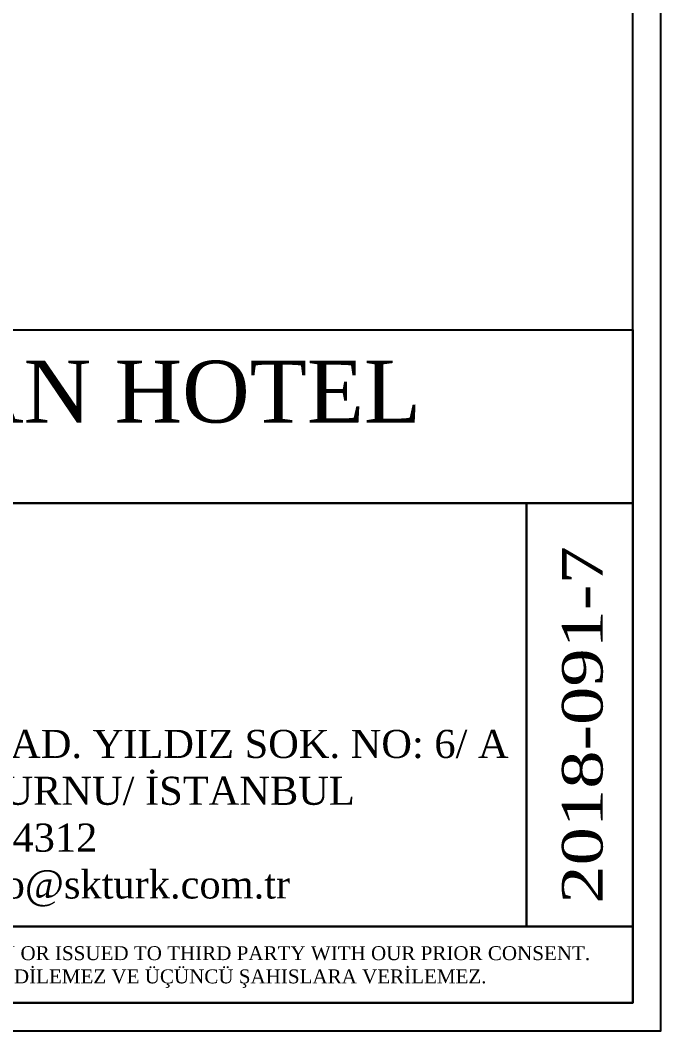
# Model space of a CAD drawing. Header units: millimetres. Extents: x -937 to 10425, y -275 to 2422.
# Drawn here: x 10092.1 to 10322.2, y -145.4 to 217.4 of the extents above; entities that cross this region are included whole.
import ezdxf
from ezdxf.enums import TextEntityAlignment as Align

# ---------------------------------------------------------------- set-up
doc = ezdxf.new("R2010")
doc.units = ezdxf.units.MM
doc.layers.add('Sktürk ANTET', color=7, linetype='Continuous')
doc.styles.add('CGOMEGA', font='times.ttf', dxfattribs={"height": 15})

msp = doc.modelspace()

# ---------------------------------------------------------------- linework, layer by layer
for points in [[(7442.16, -145.36), (10322.16, -145.36), (10322.16, 1924.64), (7442.16, 1924.64)], [(7452.16, -135.36), (10312.16, -135.36), (10312.16, 1914.64), (7452.16, 1914.64)]]:
    msp.add_lwpolyline(points, close=True)
at = {"layer": 'Sktürk ANTET'}
for points in [[(9513.6, 106.32), (10312.16, 106.32), (10312.16, 44.04), (9513.6, 44.04)], [(9858.69, 44.04), (10273.88, 44.04), (10273.88, -107.95), (9858.69, -107.95)], [(10273.88, 44.04), (10312.16, 44.04), (10312.16, -107.95), (10273.88, -107.95)], [(9513.6, -107.95), (10312.16, -107.95), (10312.16, -135.36), (9513.6, -135.36)]]:
    msp.add_lwpolyline(points, close=True, dxfattribs=at)

# ---------------------------------------------------------------- texts
at = {"layer": 'Sktürk ANTET', "style": 'CGOMEGA'}
msp.add_text('LEVENT BÖREKÇİLİK/ OTTOMAN HOTEL', height=22.2361, dxfattribs=at).set_placement((9912.88, 72.97), align=Align.CENTER)
at = {"layer": 'Sktürk ANTET', "style": 'CGOMEGA', "width": 1.25}
msp.add_text('2018-091-7', height=14.569, rotation=90, dxfattribs=at).set_placement((10301.26, -99.75))
at = {"layer": 'Sktürk ANTET', "attachment_point": 5, "style": 'CGOMEGA'}
for s, insert, char_height, width in [('MALTEPE MAH. DAVUTPAŞA CAD. YILDIZ SOK. NO: 6/ A\\PDAVUTPAŞA/ ZEYTİNBURNU/ İSTANBUL\\Pp: 0212 909 4312\\Pw: skturk.com.tr | e: info@skturk.com.tr', (10066.29, -69.27), 10.0863, 474.4046), ("THIS DRAWING REMAINS THE PROPERTY OF {\\fTimes New Roman|b0|i0|c162|p18;SKTÜRK ENDÜSTRİYEL MUTFAK SAN. VE TİC. LTD. ŞTİ. }AND MAY ONLY BE COPIED COMPLETELY OR PARTY OR ISSUED TO THIRD PARTY WITH OUR PRIOR CONSENT.\\PBU RESİM {\\fTimes New Roman|b0|i0|c162|p18;SKTÜRK ENDÜSTRİYEL MUTFAK SAN. VE TİC. LTD. ŞTİ.'NİN }MALI OLUP YAZILI İZİN OLMADIKÇA KISMEN VEYA TAMAMEN KOPYA EDİLEMEZ VE ÜÇÜNCÜ ŞAHISLARA VERİLEMEZ.", (9917.59, -122.48), 5, 796.0812)]:
    msp.add_mtext(s, dxfattribs=dict(at, insert=insert, char_height=char_height, width=width))

doc.saveas('drawing.dxf')
